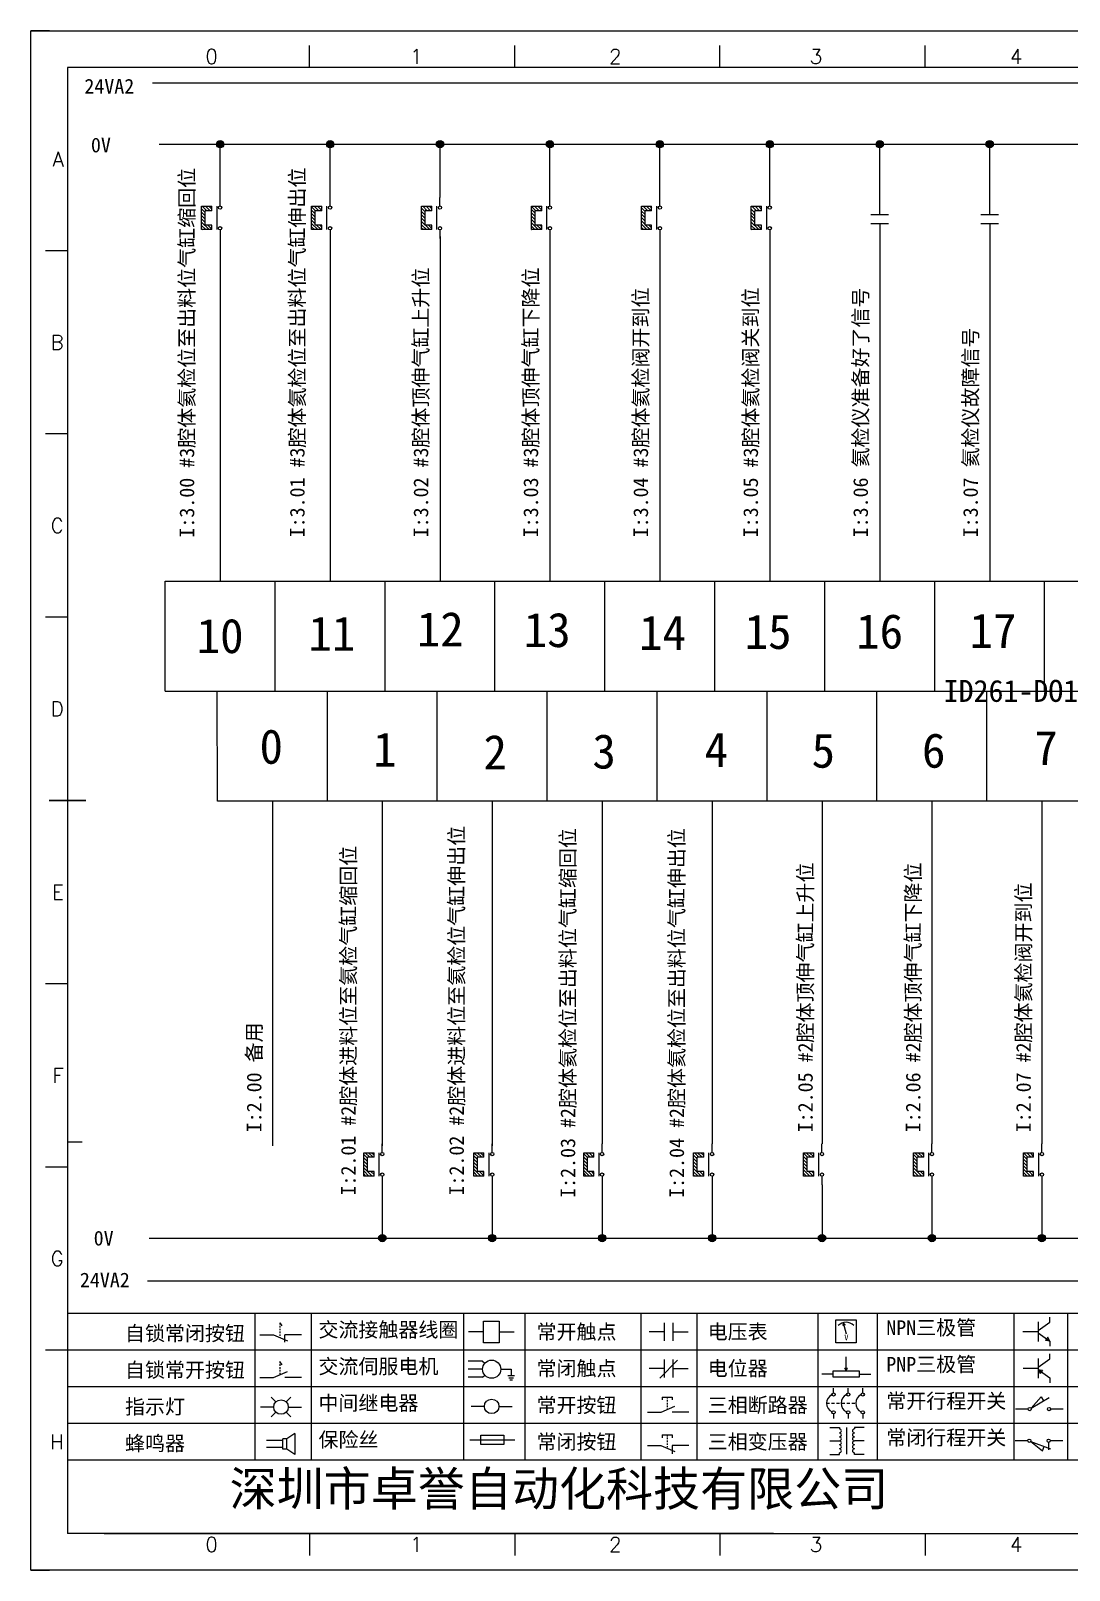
# Model space of a CAD drawing. Header units: millimetres. Extents: x -300 to 54435, y -106 to 60527.
# Drawn here: x 451.1 to 592.8, y 1594.4 to 1804.4 of the extents above; entities that cross this region are included whole.
import ezdxf
from ezdxf.enums import TextEntityAlignment as Align

# ---------------------------------------------------------------- set-up
doc = ezdxf.new("R2010")
doc.units = ezdxf.units.MM
doc.layers.add('AE_BOR', color=1, linetype='Continuous')
doc.layers.add('MISC', color=2, linetype='Continuous')
doc.styles.get("Standard").update_dxf_attribs({"font": ''})
doc.styles.add('WD', font='romans.shx', dxfattribs={"width": 0.8, "bigfont": 'gbcbig.shx'})
doc.styles.add('样式 0', font='')
doc.styles.add('汉字', font='')
doc.styles.get('Standard').set_extended_font_data('SimSun')
doc.styles.get('样式 0').set_extended_font_data('KaiTi_GB2312')
doc.styles.get('汉字').set_extended_font_data('新宋体')

# ---------------------------------------------------------------- blocks, each defined once
blk = doc.blocks.new('磁性开关')
at = {"linetype": 'ByBlock'}
h = blk.add_hatch(dxfattribs=at)
h.set_pattern_fill('ANSI31', color=256, scale=0.1, style=0)
h.paths.add_polyline_path([(-1910.88, -776.69), (-1910.88, -775.29), (-1907.69, -775.29), (-1907.69, -776.69), (-1908.31, -776.69), (-1908.31, -775.79), (-1910.25, -775.79), (-1910.25, -776.69)])
for p, q in [((-1910.88, -776.69), (-1910.88, -775.29)), ((-1910.88, -775.29), (-1907.69, -775.29)), ((-1910.88, -776.69), (-1910.25, -776.69)), ((-1910.25, -776.69), (-1910.25, -775.79)), ((-1910.25, -775.79), (-1908.31, -775.79)), ((-1908.31, -776.69), (-1908.31, -775.79)), ((-1908.31, -776.69), (-1907.69, -776.69)), ((-1907.69, -775.29), (-1907.69, -776.69)), ((-1910.91, -777.81), (-1912.09, -777.81)), ((-1910.88, -777.39), (-1907.69, -777.39)), ((-1907.66, -777.81), (-1906.48, -777.81))]:
    blk.add_line(p, q, dxfattribs=at)
for centre in [(-1910.68, -777.81), (-1907.88, -777.81)]:
    blk.add_circle(centre, 0.225, dxfattribs=at)
blk = doc.blocks.new('常开触点')
at = {"linetype": 'ByBlock'}
for p, q in [((-1853.82, -782.99), (-1853.82, -780.56)), ((-1852.6, -782.99), (-1852.6, -780.56)), ((-1853.82, -781.77), (-1855.88, -781.77)), ((-1852.6, -781.77), (-1850.55, -781.77))]:
    blk.add_line(p, q, dxfattribs=at)
blk = doc.blocks.new('*U4')
at = {"linetype": 'ByBlock'}
for p, q in [((-1909.23, -780.45), (-1909.23, -780.67)), ((-1909.23, -780.45), (-1908.92, -780.84)), ((-1909.23, -780.84), (-1909.23, -781.05)), ((-1911.92, -782.07), (-1910.06, -782.07)), ((-1910.06, -782.07), (-1908.18, -782.88)), ((-1909.23, -781.23), (-1909.23, -781.44)), ((-1909.23, -781.61), (-1909.23, -781.83)), ((-1909.23, -782), (-1909.23, -782.21)), ((-1909.23, -782.38), (-1909.23, -782.43)), ((-1908.52, -783.07), (-1908.52, -782.07)), ((-1906.25, -782.07), (-1908.52, -782.07))]:
    blk.add_line(p, q, dxfattribs=at)
blk = doc.blocks.new('*U6')
at = {"linetype": 'ByBlock'}
for p, q in [((-1908.88, -791.17), (-1909.23, -790.71)), ((-1909.23, -790.71), (-1909.23, -790.92)), ((-1909.23, -791.09), (-1909.23, -791.31)), ((-1909.23, -791.48), (-1909.23, -791.69)), ((-1911.92, -792.89), (-1910.06, -792.89)), ((-1910.06, -792.89), (-1908.18, -792.08)), ((-1909.23, -791.86), (-1909.23, -792.08)), ((-1909.23, -792.25), (-1909.23, -792.47)), ((-1906.25, -792.89), (-1908.52, -792.89))]:
    blk.add_line(p, q, dxfattribs=at)
blk = doc.blocks.new('蜂鸣器')
at = {"linetype": 'ByBlock'}
for p, q in [((-1907.17, -795.53), (-1908.25, -796.26)), ((-1907.17, -795.53), (-1907.17, -798.41)), ((-1908.8, -796.48), (-1911.01, -796.48)), ((-1908.8, -797.46), (-1911.01, -797.46)), ((-1908.25, -796.26), (-1908.8, -796.26)), ((-1908.8, -797.68), (-1908.8, -796.26)), ((-1908.25, -797.68), (-1908.8, -797.68)), ((-1908.25, -797.68), (-1908.25, -796.26)), ((-1907.17, -798.41), (-1908.25, -797.68))]:
    blk.add_line(p, q, dxfattribs=at)
blk = doc.blocks.new('指示灯')
at = {"linetype": 'ByBlock'}
for p, q in [((-1854.25, -776.92), (-1856.06, -776.92)), ((-1854.62, -775.59), (-1853.97, -776.23)), ((-1851.9, -775.59), (-1852.54, -776.23)), ((-1852.26, -776.92), (-1850.45, -776.92)), ((-1854.62, -778.25), (-1853.97, -777.61)), ((-1851.9, -778.25), (-1852.54, -777.61))]:
    blk.add_line(p, q, dxfattribs=at)
blk.add_circle((-1853.26, -776.92), 0.992, dxfattribs=at)
blk = doc.blocks.new('交流接触器线圈')
at = {"linetype": 'ByBlock'}
for p, q in [((-1880.82, -781.77), (-1882.87, -781.77)), ((-1878.72, -781.77), (-1876.67, -781.77))]:
    blk.add_line(p, q, dxfattribs=at)
blk.add_lwpolyline([(-1880.82, -780.28), (-1878.72, -780.28), (-1878.72, -783.26), (-1880.82, -783.26)], close=True, dxfattribs=at)
blk = doc.blocks.new('交流伺服电机')
at = {"linetype": 'ByBlock'}
for p, q in [((-1880.97, -785.75), (-1882.94, -785.75)), ((-1880.97, -786.85), (-1882.94, -786.85)), ((-1880.97, -785.75), (-1880.65, -786.03)), ((-1878.49, -786.85), (-1877.07, -786.85)), ((-1877.07, -786.85), (-1877.07, -787.72)), ((-1880.97, -787.94), (-1882.94, -787.94)), ((-1880.97, -787.94), (-1880.65, -787.67)), ((-1877.54, -787.72), (-1876.59, -787.72)), ((-1877.38, -788.01), (-1876.75, -788.01)), ((-1877.23, -788.29), (-1876.9, -788.29))]:
    blk.add_line(p, q, dxfattribs=at)
blk.add_circle((-1879.73, -786.85), 1.24, dxfattribs=at)
blk = doc.blocks.new('中间继电器')
at = {"linetype": 'ByBlock'}
for p, q in [((-1880.72, -791.92), (-1882.54, -791.92)), ((-1878.74, -791.92), (-1876.92, -791.92))]:
    blk.add_line(p, q, dxfattribs=at)
blk.add_circle((-1879.73, -791.92), 0.992, dxfattribs=at)
blk = doc.blocks.new('保险丝')
at = {"linetype": 'ByBlock'}
blk.add_line((-1882.72, -796.49), (-1876.55, -796.49), dxfattribs=at)
blk.add_lwpolyline([(-1881.2, -795.86), (-1878.06, -795.86), (-1878.06, -797.12), (-1881.2, -797.12)], close=True, dxfattribs=at)
blk = doc.blocks.new('常开按钮')
at = {"linetype": 'ByBlock'}
for p, q in [((-1910.06, -787.73), (-1908.18, -786.93)), ((-1909.9, -785.68), (-1908.56, -785.68)), ((-1909.9, -785.68), (-1909.9, -786.07)), ((-1909.23, -785.68), (-1909.23, -785.89)), ((-1909.23, -786.06), (-1909.23, -786.28)), ((-1909.23, -786.45), (-1909.23, -786.67)), ((-1909.23, -786.84), (-1909.23, -787.05)), ((-1909.23, -787.22), (-1909.23, -787.38)), ((-1908.56, -785.68), (-1908.56, -786.07)), ((-1911.92, -787.73), (-1910.06, -787.73)), ((-1906.25, -787.73), (-1908.52, -787.73))]:
    blk.add_line(p, q, dxfattribs=at)
blk = doc.blocks.new('常闭触点')
at = {"linetype": 'ByBlock'}
for p, q in [((-1853.82, -786.77), (-1855.88, -786.77)), ((-1852.01, -785.66), (-1854.43, -788.1)), ((-1853.82, -787.99), (-1853.82, -785.56)), ((-1852.6, -787.99), (-1852.6, -785.56)), ((-1852.6, -786.77), (-1850.55, -786.77))]:
    blk.add_line(p, q, dxfattribs=at)
blk = doc.blocks.new('常闭按钮')
at = {"linetype": 'ByBlock'}
for p, q in [((-1854.11, -790.83), (-1852.77, -790.83)), ((-1854.11, -790.83), (-1854.11, -791.22)), ((-1853.44, -790.83), (-1853.44, -791.04)), ((-1853.44, -791.21), (-1853.44, -791.43)), ((-1853.44, -791.6), (-1853.44, -791.82)), ((-1852.77, -790.83), (-1852.77, -791.22)), ((-1856.13, -792.28), (-1854.28, -792.28)), ((-1854.28, -792.28), (-1852.4, -793.09)), ((-1853.44, -791.99), (-1853.44, -792.2)), ((-1853.44, -792.37), (-1853.44, -792.53)), ((-1850.47, -792.28), (-1852.73, -792.28)), ((-1852.73, -792.28), (-1852.73, -793.43))]:
    blk.add_line(p, q, dxfattribs=at)
blk = doc.blocks.new('电压表')
at = {"linetype": 'ByBlock'}
for p, q in [((-1814.84, -780.75), (-1814.91, -781.13)), ((-1814.6, -781.05), (-1814.91, -781.13)), ((-1814.84, -780.75), (-1814.46, -782.26)), ((-1814.84, -780.75), (-1814.6, -781.05))]:
    blk.add_line(p, q, dxfattribs=at)
blk.add_lwpolyline([(-1815.84, -780.34), (-1813.07, -780.34), (-1813.07, -783.49), (-1815.84, -783.49)], close=True, dxfattribs=at)
blk.add_arc((-1814.46, -782.26), 1.56, 46.8313, 133.1687, dxfattribs=at)
at = {"linetype": 'ByBlock', "insert": (-1814.7, -782.39), "char_height": 0.75, "width": 0.6768, "attachment_point": 1}
blk.add_mtext('V', dxfattribs=at)
blk = doc.blocks.new('电位器')
at = {"linetype": 'ByBlock'}
for p, q in [((-1814.45, -787.3), (-1814.45, -785.39)), ((-1814.45, -787.3), (-1814.62, -786.96)), ((-1814.62, -786.96), (-1814.27, -786.96)), ((-1814.45, -787.3), (-1814.27, -786.96)), ((-1816.21, -787.75), (-1817.79, -787.75)), ((-1812.68, -787.75), (-1811.1, -787.75))]:
    blk.add_line(p, q, dxfattribs=at)
blk.add_lwpolyline([(-1816.21, -787.3), (-1812.68, -787.3), (-1812.68, -788.2), (-1816.21, -788.2)], close=True, dxfattribs=at)
blk = doc.blocks.new('三相断路器')
at = {"linetype": 'ByBlock'}
for p, q in [((-1816.17, -790.33), (-1816.17, -789.7)), ((-1814.17, -790.33), (-1814.17, -789.7)), ((-1812.18, -790.33), (-1812.18, -789.7)), ((-1817.14, -791.74), (-1816.72, -791.74)), ((-1816.45, -791.74), (-1816.03, -791.74)), ((-1816.17, -793.19), (-1816.17, -793.83)), ((-1815.76, -791.74), (-1815.34, -791.74)), ((-1815.07, -791.74), (-1814.65, -791.74)), ((-1814.38, -791.74), (-1813.96, -791.74)), ((-1814.17, -793.19), (-1814.17, -793.83)), ((-1813.69, -791.74), (-1813.27, -791.74)), ((-1812.18, -793.19), (-1812.18, -793.83))]:
    blk.add_line(p, q, dxfattribs=at)
for centre in [(-1816.17, -790.55), (-1814.17, -790.55), (-1812.18, -790.55), (-1816.17, -792.98), (-1814.17, -792.98), (-1812.18, -792.98)]:
    blk.add_circle(centre, 0.219, dxfattribs=at)
for centre in [(-1815.81, -791.74), (-1813.82, -791.74), (-1811.83, -791.74)]:
    blk.add_arc(centre, 1.32, 115.5791, 244.4209, dxfattribs=at)
blk = doc.blocks.new('三相变压器')
at = {"linetype": 'ByBlock'}
for p, q in [((-1816.69, -795.03), (-1815.37, -795.03)), ((-1815.37, -795.03), (-1815.37, -795.24)), ((-1814.34, -798.7), (-1814.34, -795.04)), ((-1812, -795.03), (-1813.32, -795.03)), ((-1813.32, -795.03), (-1813.32, -795.24)), ((-1816.69, -796.87), (-1815.37, -796.87)), ((-1812, -796.87), (-1813.32, -796.87)), ((-1816.69, -798.71), (-1815.37, -798.71)), ((-1815.37, -798.71), (-1815.37, -798.5)), ((-1813.32, -798.71), (-1813.32, -798.5)), ((-1812, -798.71), (-1813.32, -798.71))]:
    blk.add_line(p, q, dxfattribs=at)
for centre, start, end in [((-1815.37, -795.51), 270, 90), ((-1815.37, -796.06), 270, 90), ((-1813.32, -795.51), 90, 270), ((-1813.32, -796.06), 90, 270), ((-1815.37, -796.6), 270, 90), ((-1815.37, -797.14), 270, 90), ((-1815.37, -797.68), 270, 90), ((-1815.37, -798.23), 270, 90), ((-1813.32, -796.6), 90, 270), ((-1813.32, -797.14), 90, 270), ((-1813.32, -797.68), 90, 270), ((-1813.32, -798.23), 90, 270)]:
    blk.add_arc(centre, 0.271, start, end, dxfattribs=at)
blk = doc.blocks.new('NPN三极管')
at = {"linetype": 'ByBlock'}
for p, q in [((-1785.73, -780.61), (-1785.73, -783.32)), ((-1785.73, -781.82), (-1784.15, -780.66)), ((-1784.15, -780.66), (-1784.15, -779.98)), ((-1785.73, -781.97), (-1787.81, -781.97)), ((-1785.73, -782.11), (-1784.15, -783.27)), ((-1784.41, -782.73), (-1784.74, -783.18)), ((-1784.15, -783.27), (-1784.74, -783.18)), ((-1784.15, -783.27), (-1784.41, -782.73)), ((-1784.15, -783.27), (-1784.15, -783.96))]:
    blk.add_line(p, q, dxfattribs=at)
blk = doc.blocks.new('PNP三极管')
at = {"linetype": 'ByBlock'}
for p, q in [((-1784.9, -785.38), (-1784.9, -788.09)), ((-1783.32, -785.43), (-1783.32, -784.75)), ((-1784.9, -786.74), (-1786.98, -786.74)), ((-1784.9, -786.59), (-1783.32, -785.43)), ((-1784.9, -786.88), (-1783.32, -788.04)), ((-1784.9, -786.88), (-1784.31, -786.97)), ((-1784.9, -786.88), (-1784.64, -787.42)), ((-1784.31, -786.97), (-1784.64, -787.42)), ((-1783.32, -788.04), (-1783.32, -788.73))]:
    blk.add_line(p, q, dxfattribs=at)
blk = doc.blocks.new('常开行程开关')
at = {"linetype": 'ByBlock'}
for p, q in [((-1785.89, -792.17), (-1784.52, -790.62)), ((-1785.89, -792.17), (-1783.43, -790.72)), ((-1784.52, -790.62), (-1784.19, -791.17)), ((-1786.29, -792.3), (-1788.01, -792.3)), ((-1781.48, -792.3), (-1783.21, -792.3))]:
    blk.add_line(p, q, dxfattribs=at)
for centre in [(-1786.07, -792.3), (-1783.42, -792.3)]:
    blk.add_circle(centre, 0.219, dxfattribs=at)
blk = doc.blocks.new('常闭行程开关')
at = {"linetype": 'ByBlock'}
for p, q in [((-1786.34, -796.62), (-1788.07, -796.62)), ((-1785.93, -796.72), (-1783.25, -797.7)), ((-1785.93, -796.72), (-1784.3, -798)), ((-1784.3, -798), (-1784.08, -797.4)), ((-1783.48, -796.84), (-1783.48, -797.85)), ((-1781.54, -796.62), (-1783.26, -796.62))]:
    blk.add_line(p, q, dxfattribs=at)
for centre in [(-1786.12, -796.62), (-1783.48, -796.62)]:
    blk.add_circle(centre, 0.219, dxfattribs=at)

msp = doc.modelspace()

# ---------------------------------------------------------------- hatches: boundary and pattern name
at = {"lineweight": -2}
h = msp.add_hatch(color=0, dxfattribs=at)
edge = h.paths.add_edge_path()
edge.add_arc((476.959, 1788.883), 0.5, 0, 360)
h = msp.add_hatch(color=0, dxfattribs=at)
edge = h.paths.add_edge_path()
edge.add_arc((491.959, 1788.883), 0.5, 0, 360)
h = msp.add_hatch(color=0, dxfattribs=at)
edge = h.paths.add_edge_path()
edge.add_arc((506.959, 1788.883), 0.5, 0, 360)
h = msp.add_hatch(color=0, dxfattribs=at)
edge = h.paths.add_edge_path()
edge.add_arc((521.959, 1788.883), 0.5, 0, 360)
h = msp.add_hatch(color=0, dxfattribs=at)
edge = h.paths.add_edge_path()
edge.add_arc((536.959, 1788.883), 0.5, 0, 360)
h = msp.add_hatch(color=0, dxfattribs=at)
edge = h.paths.add_edge_path()
edge.add_arc((551.959, 1788.883), 0.5, 0, 360)
h = msp.add_hatch(color=0, dxfattribs=at)
edge = h.paths.add_edge_path()
edge.add_arc((566.959, 1788.883), 0.5, 0, 360)
h = msp.add_hatch(color=0, dxfattribs=at)
edge = h.paths.add_edge_path()
edge.add_arc((581.959, 1788.883), 0.5, 0, 360)
h = msp.add_hatch(color=0, dxfattribs=at)
edge = h.paths.add_edge_path()
edge.add_arc((499.084, 1639.671), 0.5, 0, 360)
h = msp.add_hatch(color=0, dxfattribs=at)
edge = h.paths.add_edge_path()
edge.add_arc((514.084, 1639.671), 0.5, 0, 360)
h = msp.add_hatch(color=0, dxfattribs=at)
edge = h.paths.add_edge_path()
edge.add_arc((529.084, 1639.671), 0.5, 0, 360)
h = msp.add_hatch(color=0, dxfattribs=at)
edge = h.paths.add_edge_path()
edge.add_arc((544.084, 1639.671), 0.5, 0, 360)
h = msp.add_hatch(color=0, dxfattribs=at)
edge = h.paths.add_edge_path()
edge.add_arc((559.084, 1639.671), 0.5, 0, 360)
h = msp.add_hatch(color=0, dxfattribs=at)
edge = h.paths.add_edge_path()
edge.add_arc((574.084, 1639.671), 0.5, 0, 360)
h = msp.add_hatch(color=0, dxfattribs=at)
edge = h.paths.add_edge_path()
edge.add_arc((589.084, 1639.671), 0.5, 0, 360)

# ---------------------------------------------------------------- linework, layer by layer
at = {"color": 7}
for p, q in [((743.121, 1799.361), (456.121, 1799.361)), ((456.121, 1799.361), (456.121, 1599.361)), ((461.151, 1599.361), (740.651, 1599.361)), ((581.918, 1599.361), (641.868, 1599.361))]:
    msp.add_line(p, q, dxfattribs=at)
at = {"color": 0, "lineweight": -2}
for p, q in [((467.746, 1797.247), (734.499, 1797.247)), ((468.63, 1788.883), (735.383, 1788.883)), ((476.959, 1781.639), (476.959, 1788.883)), ((491.959, 1781.639), (491.959, 1788.883)), ((506.959, 1781.639), (506.959, 1788.883)), ((521.959, 1781.639), (521.959, 1788.883)), ((536.959, 1781.639), (536.959, 1788.883)), ((551.959, 1781.639), (551.959, 1788.883)), ((566.959, 1781.356), (566.959, 1788.883)), ((581.959, 1781.356), (581.959, 1788.883)), ((476.959, 1776.311), (476.959, 1729.277)), ((491.959, 1776.311), (491.959, 1729.277)), ((506.959, 1776.311), (506.959, 1729.277)), ((521.959, 1776.311), (521.959, 1729.277)), ((536.959, 1776.028), (536.959, 1729.277)), ((551.959, 1776.028), (551.959, 1729.277)), ((566.959, 1776.028), (566.959, 1729.277)), ((581.959, 1776.028), (581.959, 1729.277)), ((469.459, 1714.277), (731.584, 1714.277)), ((491.584, 1699.277), (491.584, 1714.277)), ((506.584, 1699.277), (506.584, 1714.277)), ((521.584, 1699.277), (521.584, 1714.277)), ((536.584, 1699.277), (536.584, 1714.277)), ((551.584, 1699.277), (551.584, 1714.277)), ((566.584, 1699.277), (566.584, 1714.277)), ((581.584, 1699.277), (581.584, 1714.277)), ((484.084, 1699.277), (484.084, 1652.244)), ((499.084, 1699.277), (499.084, 1652.244)), ((514.084, 1699.277), (514.084, 1652.244)), ((529.084, 1699.277), (529.084, 1652.527)), ((544.084, 1699.277), (544.084, 1652.527)), ((559.084, 1699.277), (559.084, 1652.527)), ((574.084, 1699.277), (574.084, 1652.527)), ((589.084, 1699.277), (589.084, 1652.527)), ((499.084, 1646.915), (499.084, 1639.671)), ((514.084, 1646.915), (514.084, 1639.671)), ((529.084, 1646.915), (529.084, 1639.671)), ((544.084, 1646.915), (544.084, 1639.671)), ((559.084, 1646.915), (559.084, 1639.671)), ((574.084, 1646.915), (574.084, 1639.671)), ((589.084, 1646.915), (589.084, 1639.671)), ((467.262, 1639.671), (733.252, 1639.671)), ((467.025, 1633.854), (733.778, 1633.854))]:
    msp.add_line(p, q, dxfattribs=at)
at = {"color": 7, "lineweight": 9, "ltscale": 0.1}
for p, q in [((456.121, 1652.79), (458.12, 1652.79)), ((552.456, 1599.361), (581.918, 1599.361)), ((580.56, 1599.361), (580.56, 1599.361)), ((580.56, 1599.361), (580.56, 1599.361)), ((580.56, 1599.361), (580.56, 1599.361)), ((580.56, 1599.361), (580.56, 1599.361))]:
    msp.add_line(p, q, dxfattribs=at)
at = {"color": 7, "linetype": 'ByBlock'}
for p, q in [((743.121, 1629.361), (456.121, 1629.361)), ((743.121, 1624.361), (456.121, 1624.361)), ((743.121, 1619.361), (456.121, 1619.361)), ((743.121, 1614.361), (456.121, 1614.361)), ((743.121, 1609.361), (456.121, 1609.361))]:
    msp.add_line(p, q, dxfattribs=at)
at = {"color": 7, "lineweight": -2}
for p, q in [((481.7, 1629.361), (481.7, 1609.361)), ((489.377, 1629.361), (489.377, 1609.361)), ((510.167, 1629.361), (510.167, 1609.361)), ((518.52, 1629.361), (518.52, 1609.361)), ((534.375, 1629.361), (534.375, 1609.361)), ((542.024, 1629.361), (542.024, 1609.361)), ((558.516, 1629.361), (558.516, 1609.361)), ((566.618, 1629.361), (566.618, 1609.361)), ((585.237, 1629.361), (585.237, 1609.361)), ((592.596, 1629.361), (592.596, 1609.361))]:
    msp.add_line(p, q, dxfattribs=at)
at = {"color": 7, "ltscale": 2}
msp.add_line((552.456, 1599.361), (456.121, 1599.361), dxfattribs=at)
at = {"color": 0, "lineweight": -2}
for points in [[(469.459, 1729.277), (484.459, 1729.277)], [(469.459, 1714.277), (469.459, 1729.277)], [(484.459, 1729.277), (499.459, 1729.277)], [(484.459, 1714.277), (484.459, 1729.277)], [(499.459, 1729.277), (514.459, 1729.277)], [(499.459, 1714.277), (499.459, 1729.277)], [(514.459, 1729.277), (529.459, 1729.277)], [(514.459, 1714.277), (514.459, 1729.277)], [(529.459, 1729.277), (544.459, 1729.277)], [(529.459, 1714.277), (529.459, 1729.277)], [(544.459, 1729.277), (559.459, 1729.277)], [(544.459, 1714.277), (544.459, 1729.277)], [(559.459, 1729.277), (574.459, 1729.277)], [(559.459, 1714.277), (559.459, 1729.277)], [(574.459, 1729.277), (589.459, 1729.277)], [(574.459, 1714.277), (574.459, 1729.277)], [(589.459, 1729.277), (604.459, 1729.277)], [(589.459, 1714.277), (589.459, 1729.277)], [(491.584, 1699.277), (476.584, 1699.277), (476.548, 1714.277)], [(506.584, 1699.277), (491.584, 1699.277)], [(521.584, 1699.277), (506.584, 1699.277)], [(536.584, 1699.277), (521.584, 1699.277)], [(551.584, 1699.277), (536.584, 1699.277)], [(566.584, 1699.277), (551.584, 1699.277)], [(581.584, 1699.277), (566.584, 1699.277)], [(596.584, 1699.277), (581.584, 1699.277)]]:
    msp.add_lwpolyline(points, dxfattribs=at)
for centre in [(476.959, 1788.883), (491.959, 1788.883), (506.959, 1788.883), (521.959, 1788.883), (536.959, 1788.883), (551.959, 1788.883), (566.959, 1788.883), (581.959, 1788.883), (499.084, 1639.671), (514.084, 1639.671), (529.084, 1639.671), (544.084, 1639.671), (559.084, 1639.671), (574.084, 1639.671), (589.084, 1639.671)]:
    msp.add_circle(centre, 0.5, dxfattribs=at)
at = {"layer": 'AE_BOR', "color": 7, "lineweight": 30}
for p, q in [((453.651, 1804.361), (451.118, 1804.361)), ((453.621, 1699.361), (458.621, 1699.361)), ((451.118, 1594.361), (453.651, 1594.361))]:
    msp.add_line(p, q, dxfattribs=at)
at = {"layer": 'AE_BOR', "color": 7, "lineweight": 15}
for p, q in [((451.118, 1804.361), (748.118, 1804.361)), ((451.118, 1594.361), (451.118, 1804.361)), ((748.118, 1594.361), (451.118, 1594.361))]:
    msp.add_line(p, q, dxfattribs=at)
at = {"layer": 'AE_BOR', "color": 7}
for p, q in [((489.151, 1799.361), (489.151, 1802.361)), ((517.151, 1799.361), (517.151, 1802.361)), ((545.151, 1799.361), (545.151, 1802.361)), ((573.151, 1799.361), (573.151, 1802.361)), ((456.121, 1774.361), (453.121, 1774.361)), ((456.121, 1749.361), (453.121, 1749.361)), ((456.121, 1724.361), (453.121, 1724.361)), ((456.121, 1674.361), (453.121, 1674.361)), ((456.121, 1649.361), (453.121, 1649.361)), ((456.121, 1624.361), (453.121, 1624.361)), ((489.151, 1599.361), (489.151, 1596.361)), ((517.151, 1599.361), (517.151, 1596.361)), ((545.151, 1599.361), (545.151, 1596.361)), ((573.151, 1599.361), (573.151, 1596.361))]:
    msp.add_line(p, q, dxfattribs=at)

# ---------------------------------------------------------------- block references
at = {"linetype": 'ByBlock'}
for name, p, rotation in [('磁性开关', (-300.855, 3688.115), 90), ('磁性开关', (-285.855, 3688.115), 90), ('磁性开关', (-270.855, 3688.115), 90), ('磁性开关', (-255.855, 3688.115), 90), ('磁性开关', (-240.855, 3688.115), 90), ('磁性开关', (-225.855, 3688.115), 90), ('常开触点', (1348.733, -74.52), 270), ('常开触点', (1363.733, -74.52), 270), ('磁性开关', (-278.73, 3559.003), 90), ('磁性开关', (-263.73, 3559.003), 90), ('磁性开关', (-248.73, 3559.003), 90), ('磁性开关', (-233.73, 3559.003), 90), ('磁性开关', (-218.73, 3559.003), 90), ('磁性开关', (-203.73, 3559.003), 90), ('磁性开关', (-188.73, 3559.003), 90)]:
    msp.add_blockref(name, p, dxfattribs=dict(at, rotation=rotation))
at = {"color": 7, "linetype": 'ByBlock'}
for name, p in [('*U4', (2394.309, 2408.538)), ('交流接触器线圈', (2393.734, 2408.63)), ('常开触点', (2391.388, 2408.658)), ('电压表', (2376.827, 2408.877)), ('NPN三极管', (2374.315, 2408.864)), ('电位器', (2376.827, 2408.877)), ('PNP三极管', (2373.489, 2408.635)), ('*U6', (2394.309, 2413.538)), ('交流伺服电机', (2393.734, 2408.63)), ('常闭触点', (2391.388, 2408.658)), ('三相断路器', (2376.827, 2408.877)), ('指示灯', (2338.524, 2393.538)), ('中间继电器', (2393.734, 2408.63)), ('常开按钮', (2447.174, 2403.658)), ('常开行程开关', (2373.489, 2408.635)), ('蜂鸣器', (2394.309, 2408.538)), ('常闭按钮', (2391.388, 2403.658)), ('三相变压器', (2376.827, 2408.877)), ('保险丝', (2393.734, 2408.63)), ('常闭行程开关', (2373.489, 2408.635))]:
    msp.add_blockref(name, p, dxfattribs=at)

# ---------------------------------------------------------------- texts
at = {"color": 0, "lineweight": -2, "attachment_point": 1}
for s, insert, char_height, width in [('0V', (459.325, 1789.778), 2, 14.27309), ('10', (473.748, 1724.176), 4.7064, 7.20347), ('11', (489.001, 1724.495), 4.7064, 7.20347), ('12', (503.789, 1725.086), 4.7064, 7.20347), ('13', (518.382, 1724.992), 4.7064, 7.20347), ('14', (534.118, 1724.605), 4.7064, 7.20347), ('15', (548.523, 1724.738), 4.7064, 7.20347), ('16', (563.743, 1724.802), 4.7064, 7.20347), ('17', (579.211, 1724.89), 4.7064, 7.20347), ('ID261-DO15   1#-CN2  2-3CH               ', (575.678, 1715.814), 3, 61.03402), ('0', (482.333, 1709.079), 4.706, 7.20347), ('1', (497.83, 1708.674), 4.706, 7.20347), ('2', (512.892, 1708.316), 4.706, 7.20347), ('3', (527.753, 1708.42), 4.706, 7.20347), ('4', (543.054, 1708.659), 4.706, 7.20347), ('5', (557.66, 1708.54), 4.706, 7.20347), ('6', (572.722, 1708.54), 4.706, 7.20347), ('7', (588.049, 1708.899), 4.706, 7.20347), ('0V', (459.7, 1640.656), 2, 14.27309)]:
    msp.add_mtext(s, dxfattribs=dict(at, insert=insert, char_height=char_height, width=width))
at = {"color": 0, "lineweight": -2, "char_height": 2, "width": 71.79445, "attachment_point": 1, "rotation": 90}
for s, insert in [('{\\C256;I:3.00 #3腔体氦检位至出料位气缸缩回位}', (471.415, 1735.226)), ('{\\C256;I:3.01 #3腔体氦检位至出料位气缸伸出位}', (486.475, 1735.263)), ('{\\C256;I:3.02 #3腔体顶伸气缸上升位}', (503.345, 1735.263)), ('{\\C256;I:3.03 #3腔体顶伸气缸下降位}', (518.345, 1735.263)), ('{\\C256;I:3.04 #3腔体氦检阀开到位}', (533.345, 1735.263)), ('{\\C256;I:3.05 #3腔体氦检阀关到位}', (548.345, 1735.263)), ('{\\C256;I:3.06 氦检仪准备好了信号}', (563.345, 1735.263)), ('{\\C256;I:3.07 氦检仪故障信号}', (578.345, 1735.263)), ('{\\C256;I:2.02 #2腔体进料位至氦检位气缸伸出位}', (508.216, 1645.475)), ('{\\C256;I:2.03 #2腔体氦检位至出料位气缸缩回位}', (523.403, 1645.155)), ('{\\C256;I:2.04 #2腔体氦检位至出料位气缸伸出位}', (538.253, 1645.155)), ('{\\C256;I:2.01 #2腔体进料位至氦检气缸缩回位}', (493.447, 1645.475)), ('{\\C256;I:2.05 #2腔体顶伸气缸上升位}', (555.812, 1654.103)), ('{\\C256;I:2.06 #2腔体顶伸气缸下降位}', (570.513, 1654.103)), ('{\\C256;I:2.07 #2腔体氦检阀开到位}', (585.575, 1654.103)), ('{\\C256;I:2.00 备用}', (480.584, 1654.103))]:
    msp.add_mtext(s, dxfattribs=dict(at, insert=insert))
at = {"color": 7, "char_height": 2, "attachment_point": 1, "style": '汉字'}
for s, insert in [('{\\fKaiTi_GB2312|b0|i0|c134|p49;自锁常闭按钮}', (463.977, 1627.676)), ('{\\fKaiTi_GB2312|b0|i0|c134|p49;交流接触器线圈}', (490.371, 1628.169)), ('{\\fKaiTi_GB2312|b0|i0|c134|p49;常开触点}', (520.125, 1627.882)), ('{\\fKaiTi_GB2312|b0|i0|c134|p49;电压表}', (543.484, 1627.892)), ('{\\fKaiTi_GB2312|b0|i0|c134|p49;NPN三极管}', (567.851, 1628.453)), ('{\\fKaiTi_GB2312|b0|i0|c134|p49;交流伺服电机}', (490.371, 1623.169)), ('{\\fKaiTi_GB2312|b0|i0|c134|p49;PNP三极管}', (567.851, 1623.453)), ('{\\fKaiTi_GB2312|b0|i0|c134|p49;自锁常开按钮}', (463.977, 1622.676)), ('{\\fKaiTi_GB2312|b0|i0|c134|p49;常闭触点}', (520.125, 1622.882)), ('{\\fKaiTi_GB2312|b0|i0|c134|p49;电位器}', (543.484, 1622.892)), ('{\\fKaiTi_GB2312|b0|i0|c134|p49;指示灯}', (463.977, 1617.676)), ('{\\fKaiTi_GB2312|b0|i0|c134|p49;中间继电器}', (490.371, 1618.169)), ('{\\fKaiTi_GB2312|b0|i0|c134|p49;常开按钮}', (520.125, 1617.882)), ('{\\fKaiTi_GB2312|b0|i0|c134|p49;三相断路器}', (543.484, 1617.892)), ('{\\fKaiTi_GB2312|b0|i0|c134|p49;常开行程开关}', (567.851, 1618.453)), ('{\\fKaiTi_GB2312|b0|i0|c134|p49;蜂鸣器}', (463.977, 1612.676)), ('{\\fKaiTi_GB2312|b0|i0|c134|p49;保险丝}', (490.371, 1613.169)), ('{\\fKaiTi_GB2312|b0|i0|c134|p49;常闭按钮}', (520.125, 1612.882)), ('{\\fKaiTi_GB2312|b0|i0|c134|p49;三相变压器}', (543.484, 1612.892)), ('{\\fKaiTi_GB2312|b0|i0|c134|p49;常闭行程开关}', (567.851, 1613.453))]:
    msp.add_mtext(s, dxfattribs=dict(at, insert=insert))
at = {"color": 7, "lineweight": -2, "insert": (478.254, 1607.832), "char_height": 4.70644, "width": 96.11383, "attachment_point": 1}
msp.add_mtext('深圳市卓誉自动化科技有限公司', dxfattribs=at)
at = {"layer": 'AE_BOR', "color": 7, "style": 'WD'}
for s, p in [('0', (475.788, 1799.861)), ('1', (503.713, 1799.861)), ('2', (530.863, 1799.861)), ('3', (558.263, 1799.861)), ('4', (585.563, 1799.861)), ('0', (475.788, 1596.861)), ('1', (503.713, 1596.861)), ('2', (530.863, 1596.861)), ('3', (558.263, 1596.861)), ('4', (585.563, 1596.861))]:
    msp.add_text(s, height=2, dxfattribs=at).set_placement(p, align=Align.CENTER)
for s, p in [('A', (455.621, 1786.861)), ('B', (455.621, 1761.861)), ('C', (455.621, 1736.861)), ('D', (455.621, 1711.861)), ('E', (455.621, 1686.861)), ('F', (455.621, 1661.861)), ('G', (455.621, 1636.861)), ('H', (455.621, 1611.861))]:
    msp.add_text(s, height=2, dxfattribs=at).set_placement(p, align=Align.MIDDLE_RIGHT)
at = {"layer": 'MISC', "color": 0, "char_height": 2, "width": 5.01683, "attachment_point": 1, "style": '样式 0'}
for insert in [(458.431, 1797.802), (457.824, 1634.957)]:
    msp.add_mtext('24VA2', dxfattribs=dict(at, insert=insert))

doc.saveas('drawing.dxf')
